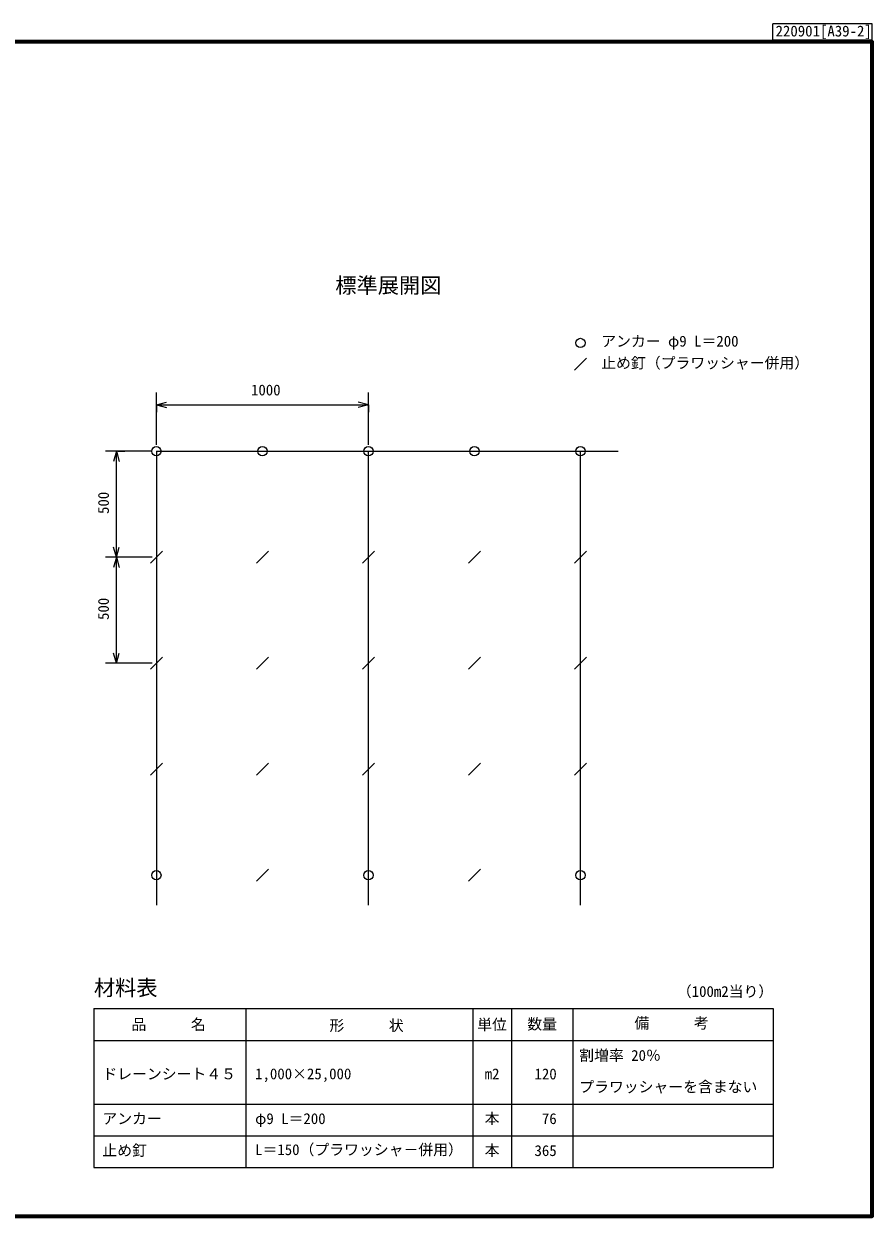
# Model space of a CAD drawing. Units: millimetres, scale not verified. Extents: x 200 to 8200, y 200 to 5825.
# Drawn here: x 4200 to 8200, y 200 to 5825 of the extents above; entities that cross this region are included whole.
import ezdxf
from ezdxf.enums import TextEntityAlignment as Align

# ---------------------------------------------------------------- set-up
doc = ezdxf.new("R2010")
doc.units = ezdxf.units.MM
doc.header["$LTSCALE"] = 20
for name, color, linetype, lineweight in [('C-DOC', 3, 'Continuous', 25), ('C-MTR-FRAM', 5, 'Continuous', 25), ('C-MTR-LINE', 5, 'Continuous', 13), ('C-STR', 7, 'Continuous', 25), ('C-STR-DIM', 1, 'Continuous', 13), ('C-STR-TXT', 7, 'Continuous', 25), ('C-TTL', 2, 'Continuous', 70)]:
    doc.layers.add(name, color=color, linetype=linetype, lineweight=lineweight)
for name, color, linetype in [('C-MTR', 5, 'Continuous'), ('C-MTR-TXT', 5, 'Continuous'), ('C-TTL-TXT', 7, 'Continuous')]:
    doc.layers.add(name, color=color, linetype=linetype)
doc.styles.add('ＭＳ ゴシック', font='')
doc.styles.get('ＭＳ ゴシック').set_extended_font_data('MS Gothic')

msp = doc.modelspace()

# ---------------------------------------------------------------- linework, layer by layer
at = {"layer": 'C-DOC'}
msp.add_line((7731.58, 5749.99), (7731.58, 5824.99), dxfattribs=at)
msp.add_lwpolyline([(7731.58, 5749.99), (8199.58, 5749.99), (8199.58, 5824.99), (7731.58, 5824.99)], dxfattribs=at)
at = {"layer": 'C-MTR-FRAM'}
for p, q in [((4530.33, 1179.02), (7734.07, 1179.02)), ((4530.33, 1179.02), (4530.33, 429.02)), ((7734.07, 1179.02), (7734.07, 429.02)), ((4530.33, 429.02), (7734.07, 429.02))]:
    msp.add_line(p, q, dxfattribs=at)
at = {"layer": 'C-MTR-LINE'}
for p, q in [((5246.66, 1179.02), (5246.66, 429.02)), ((6317.86, 1179.43), (6317.86, 429.02)), ((6498.83, 1179.02), (6498.83, 429.02)), ((6788.83, 1179.02), (6788.83, 429.02)), ((4530.33, 1029.02), (7734.07, 1029.02)), ((4530.33, 729.02), (7734.07, 729.02)), ((4530.33, 579.02), (7734.07, 579.02))]:
    msp.add_line(p, q, dxfattribs=at)
at = {"layer": 'C-STR'}
for p, q in [((4824.69, 3808.46), (5824.69, 3808.46)), ((4824.69, 3808.46), (4824.69, 1667.46)), ((5824.69, 3808.46), (7001.69, 3808.46)), ((5824.69, 1667.46), (5824.69, 3808.46)), ((6824.69, 1667.46), (6824.69, 3808.46)), ((4796.4, 3280.18), (4852.97, 3336.75)), ((5296.4, 3280.18), (5352.97, 3336.75)), ((5796.4, 3280.18), (5852.97, 3336.75)), ((6296.4, 3280.18), (6352.97, 3336.75)), ((6796.4, 3280.18), (6852.97, 3336.75)), ((4796.4, 2780.18), (4852.97, 2836.75)), ((5296.4, 2780.18), (5352.97, 2836.75)), ((5796.4, 2780.18), (5852.97, 2836.75)), ((6296.4, 2780.18), (6352.97, 2836.75)), ((6796.4, 2780.18), (6852.97, 2836.75)), ((4796.4, 2280.18), (4852.97, 2336.75)), ((5296.4, 2280.18), (5352.97, 2336.75)), ((5796.4, 2280.18), (5852.97, 2336.75)), ((6296.4, 2280.18), (6352.97, 2336.75)), ((6796.4, 2280.18), (6852.97, 2336.75)), ((5296.4, 1780.18), (5352.97, 1836.75)), ((6296.4, 1780.18), (6352.97, 1836.75))]:
    msp.add_line(p, q, dxfattribs=at)
for centre in [(4824.69, 3808.46), (5324.69, 3808.46), (5824.69, 3808.46), (6324.69, 3808.46), (6824.69, 3808.46), (4824.69, 1808.46), (5824.69, 1808.46), (6824.69, 1808.46)]:
    msp.add_circle(centre, 22, dxfattribs=at)
at = {"layer": 'C-STR-DIM'}
for p, q in [((4824.69, 3838.46), (4824.69, 4085.17)), ((5824.69, 3838.46), (5824.69, 4085.17)), ((4824.69, 4027.46), (4872.99, 4040.4)), ((4824.69, 4027.46), (4824.69, 3993.17)), ((4824.69, 4027.46), (4872.99, 4014.52)), ((4824.69, 4027.46), (5824.69, 4027.46)), ((5824.69, 4027.46), (5776.39, 4040.4)), ((5824.69, 4027.46), (5776.39, 4014.52)), ((5824.69, 4027.46), (5824.69, 3993.17)), ((4804.69, 3808.46), (4584.69, 3808.46)), ((4636.22, 3808.46), (4623.27, 3760.17)), ((4636.22, 3808.46), (4649.16, 3760.17)), ((4636.22, 2808.46), (4636.22, 3808.46)), ((4644.69, 3808.46), (4676.22, 3808.46)), ((4636.22, 3308.46), (4623.27, 3356.76)), ((4636.22, 3308.46), (4649.16, 3356.76)), ((4804.69, 3308.46), (4584.69, 3308.46)), ((4636.22, 3308.46), (4623.27, 3260.17)), ((4636.22, 3308.46), (4649.16, 3260.17)), ((4636.22, 2808.46), (4623.27, 2856.76)), ((4636.22, 2808.46), (4649.16, 2856.76)), ((4804.69, 2808.46), (4584.69, 2808.46))]:
    msp.add_line(p, q, dxfattribs=at)
at = {"layer": 'C-STR-TXT'}
msp.add_line((6796.4, 4191.09), (6852.97, 4247.66), dxfattribs=at)
msp.add_circle((6824.69, 4319.38), 22, dxfattribs=at)
at = {"layer": 'C-TTL'}
msp.add_lwpolyline([(200, 200), (8200, 200), (8200, 5740), (200, 5740)], close=True, dxfattribs=at)

# ---------------------------------------------------------------- texts
at = {"layer": 'C-DOC', "style": 'ＭＳ ゴシック'}
msp.add_text('220901[A39-2]', height=51.32, dxfattribs=at).set_placement((7744.58, 5749.99), align=Align.BOTTOM_LEFT)
at = {"layer": 'C-MTR', "style": 'ＭＳ ゴシック'}
msp.add_text('材料表', height=73.31, dxfattribs=at).set_placement((4530.33, 1219.02), align=Align.BOTTOM_LEFT)
at = {"layer": 'C-MTR-TXT', "style": 'ＭＳ ゴシック'}
for s, p in [('（100m2当り）', (7279.07, 1219.02)), ('\u3000品\u3000\u3000\u3000名\u3000', (4637.44, 1063.21)), ('形\u3000\u3000\u3000状\u3000', (5640.7, 1058.23)), ('数量', (6573.79, 1065.21)), ('\u3000備\u3000\u3000\u3000考\u3000', (7009.16, 1070.05)), ('割増率 20％', (6818.83, 917.33)), ('ドレーンシート４５', (4570.33, 830.22)), ('1,000×25,000', (5290.46, 830.38)), ('プラワッシャーを含まない', (6818.83, 769.02)), ('アンカー', (4570.33, 619.43)), ('φ9 L＝200', (5290.46, 619.02)), ('止め釘', (4570.33, 469.43)), ('L＝150（プラワッシャ－併用）', (5290.46, 472.77))]:
    msp.add_text(s, height=51.32, dxfattribs=at).set_placement(p, align=Align.BOTTOM_LEFT)
for s, p in [('単位', (6407.85, 1062.79)), ('m2', (6407.85, 830.27)), ('本', (6407.85, 619.48)), ('本', (6407.85, 469.94))]:
    msp.add_text(s, height=51.32, dxfattribs=at).set_placement(p, align=Align.BOTTOM_CENTER)
for s, p in [('120', (6712.6, 829.81)), ('76', (6712.6, 619.02)), ('365', (6712.6, 468.21))]:
    msp.add_text(s, height=51.32, dxfattribs=at).set_placement(p, align=Align.BOTTOM_RIGHT)
at = {"layer": 'C-STR-DIM', "color": 7, "style": 'ＭＳ ゴシック'}
msp.add_text('1000', height=51.32, dxfattribs=at).set_placement((5271.06, 4056.62), align=Align.BOTTOM_LEFT)
for p in [(4616.22, 3512.66), (4616.22, 3012.66)]:
    msp.add_text('500', height=51.32, rotation=90, dxfattribs=at).set_placement(p, align=Align.BOTTOM_LEFT)
at = {"layer": 'C-STR-TXT', "style": 'ＭＳ ゴシック'}
for s, p in [('アンカー φ9 L＝200', (6922.64, 4286.88)), ('止め釘（プラワッシャー併用）', (6922.64, 4184.38))]:
    msp.add_text(s, height=51.32, dxfattribs=at).set_placement(p, align=Align.BOTTOM_LEFT)
at = {"layer": 'C-TTL-TXT', "style": 'ＭＳ ゴシック'}
msp.add_text('標準展開図', height=73.31, dxfattribs=at).set_placement((5668.8, 4532.63), align=Align.BOTTOM_LEFT)

doc.saveas('drawing.dxf')
